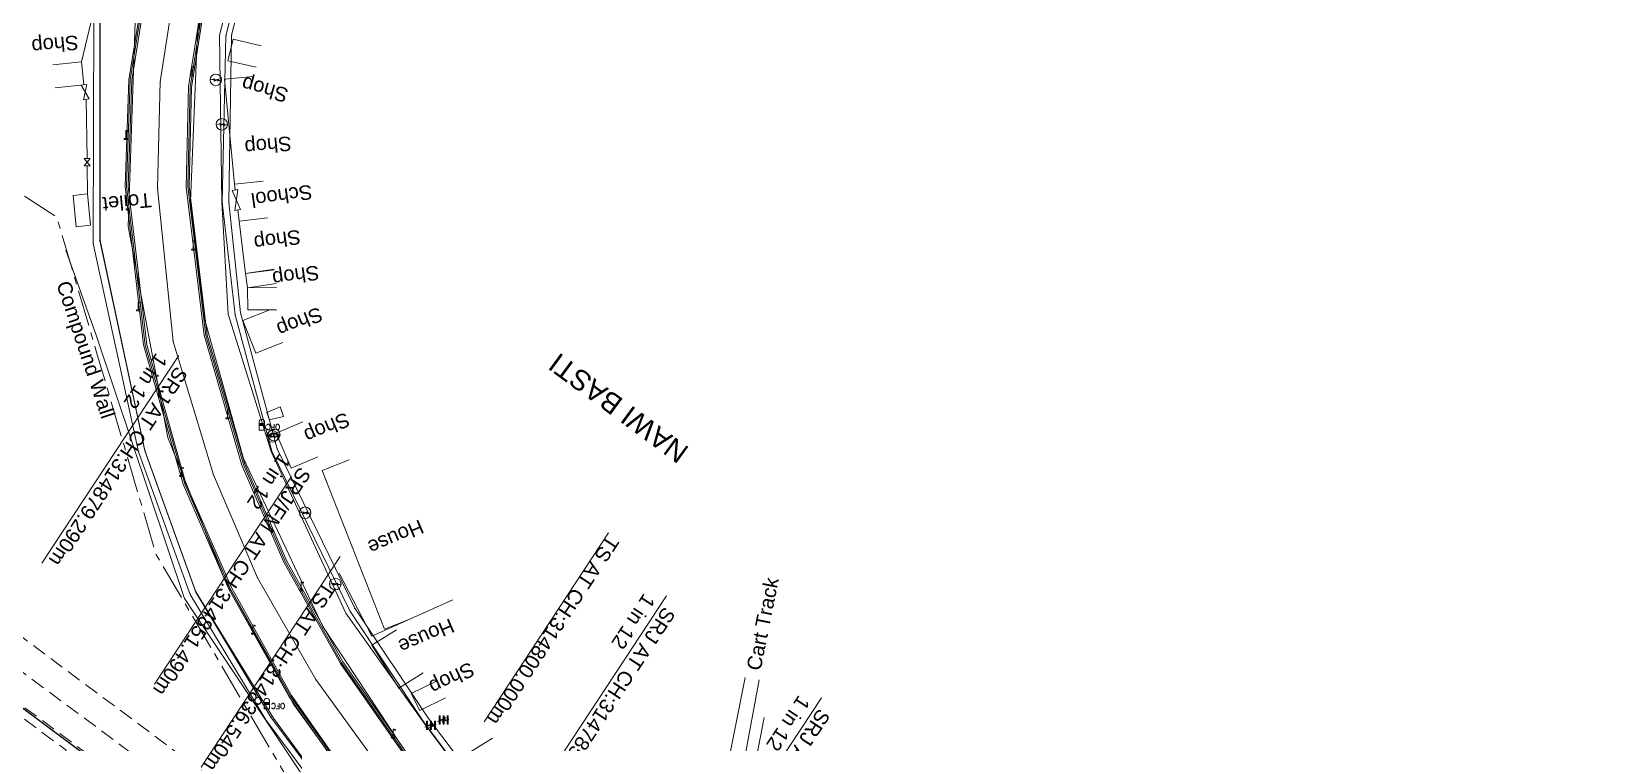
# Model space of a CAD drawing. Header units: metres. Extents: x 628572 to 650094, y 3375792 to 3391117.
# Drawn here: x 632801.6 to 633074, y 3388569.3 to 3388692.4 of the extents above; entities that cross this region are included whole.
import ezdxf
from ezdxf.enums import TextEntityAlignment as Align

# ---------------------------------------------------------------- set-up
doc = ezdxf.new("R2010")
doc.units = ezdxf.units.M
doc.header["$MEASUREMENT"] = 0
doc.linetypes.add('CENTER', pattern=[2, 1.25, -0.25, 0.25, -0.25])
doc.linetypes.add('DASHED', pattern=[0.75, 0.5, -0.25])
for name, color, linetype, lineweight in [('Bridge Parapet', 7, 'Continuous', 0), ('Cart Track', 34, 'Continuous', 0), ('Commercial Building Pucca', 251, 'Continuous', 0), ('Compound Wall', 251, 'Continuous', 0), ('DFCC BOUNDARY', 6, 'CENTER', 0), ('Drain Top', 5, 'Continuous', 0), ('Electric Pole', 251, 'Continuous', 0), ('Existing IR Track', 143, 'Continuous', 0), ('Gate', 251, 'Continuous', 0), ('Lamp_Post', 7, 'Continuous', 0), ('Ofc Pillar', 7, 'Continuous', 0), ('Residential Building Pucca', 251, 'Continuous', 0), ('Subroad Centre', 34, 'Continuous', 0), ('Subroad Edge', 34, 'Continuous', 0), ('Telephone_Pole', 8, 'Continuous', 0), ('Text', 251, 'Continuous', 0), ('Transformer', 251, 'Continuous', 0), ('Village Name', 251, 'Continuous', 0)]:
    doc.layers.add(name, color=color, linetype=linetype, lineweight=lineweight)
doc.layers.add('IR PROPOSALS', color=190, linetype='Continuous')
doc.styles.add('notes', font='romans.shx', dxfattribs={"height": 2})
doc.styles.get("Standard").update_dxf_attribs({"font": 'arial.ttf'})
doc.styles.add('Style-Arial', font='arial.ttf')
doc.styles.add('Text', font='arial.ttf', dxfattribs={"height": 2})
doc.styles.add('Vill txt', font='arial.ttf', dxfattribs={"height": 3})

# ---------------------------------------------------------------- blocks, each defined once
blk = doc.blocks.new('GT')
at = {"layer": 'Gate'}
for p, q in [((-0.5, -0.5), (-0.5, 0.5)), ((-0.5, 0.5), (0.5, -0.5)), ((0.5, 0.5), (0.5, -0.5))]:
    blk.add_line(p, q, dxfattribs=at)
at = {"layer": 'Gate', "flags": 128}
blk.add_lwpolyline([(0.5, 0.5), (-0.5, -0.5)], dxfattribs=at)
blk = doc.blocks.new('EP')
blk.add_hatch(color=8).paths.add_polyline_path([(0.31, -0.24), (0.31, 0), (-0.31, -0.19), (-0.31, 0.07), (-0.93, -0.01), (-0.21, 0.16), (-0.21, -0.05), (0.43, 0.15), (0.41, -0.1), (0.94, -0.01)])
at = {"color": 8}
for p, q in [((-0.93, -0.01), (-0.21, 0.16)), ((-0.31, 0.07), (-0.93, -0.01)), ((-0.31, -0.19), (-0.31, 0.07)), ((0.31, 0), (-0.31, -0.19)), ((-0.21, 0.16), (-0.21, -0.05)), ((-0.21, -0.05), (0.43, 0.15)), ((0.31, -0.24), (0.31, 0)), ((0.43, 0.15), (0.41, -0.1)), ((0.94, -0.01), (0.31, -0.24)), ((0.41, -0.1), (0.94, -0.01))]:
    blk.add_line(p, q, dxfattribs=at)
blk.add_circle((0, 0), 1, dxfattribs=at)
blk = doc.blocks.new('LP')
at = {"flags": 128}
for points in [[(0, 0), (0, 1.5)], [(0.25, 1.35), (0.44, 1.35)]]:
    blk.add_lwpolyline(points, dxfattribs=at)
for centre, radius, start, end in [((0.07, 0.99), 0.519, 57.6425, 97.3165), ((0.34, 1.33), 0.094, 11.7012, 168.0476)]:
    blk.add_arc(centre, radius, start, end)
at = {"extrusion": (0, 0, -1)}
blk.add_ellipse((0, 0.01), major_axis=(0.308, 0), ratio=0.400495, dxfattribs=at)
blk.add_ellipse((0.35, 1.36), major_axis=(0.0017, 0.0438), ratio=0.461056, start_param=1.74022, end_param=4.575836)
blk = doc.blocks.new('OFC')
at = {"ltscale": 5}
for p, q in [((-0.46, 0), (-0.46, 1.23)), ((-0.46, 0), (0.46, 0)), ((0.46, 0), (0.46, 1.23))]:
    blk.add_line(p, q, dxfattribs=at)
at = {"extrusion": (-1, -8.21066e-11, 0), "elevation": 0.34, "flags": 128}
blk.add_lwpolyline([(-1.13, 1.23), (-1.13, 0), (-0.77, 0), (-0.77, 1.23), (-1.13, 1.23)], close=True, dxfattribs=at)
at = {"extrusion": (-2.00765e-10, 1, 0), "elevation": 1.13, "flags": 128}
blk.add_lwpolyline([(-0.38, 1.23), (-0.38, 0), (0.34, 0), (0.34, 1.23), (-0.38, 1.23)], close=True, dxfattribs=at)
at = {"flags": 128}
blk.add_lwpolyline([(0.38, 1.13), (0.38, 0.77), (-0.34, 0.77), (-0.34, 1.13), (0.38, 1.13)], close=True, dxfattribs=at)
at = {"elevation": 1.23, "flags": 128}
blk.add_lwpolyline([(0.38, 0.77), (0.38, 1.13), (-0.34, 1.13), (-0.34, 0.77), (0.38, 0.77)], close=True, dxfattribs=at)
at = {"extrusion": (-8.0306e-11, -1, 0), "elevation": -0.77, "flags": 128}
blk.add_lwpolyline([(-0.34, 1.23), (-0.34, 0), (0.38, 0), (0.38, 1.23), (-0.34, 1.23)], close=True, dxfattribs=at)
at = {"extrusion": (1, -3.28427e-10, 0), "elevation": 0.38, "flags": 128}
blk.add_lwpolyline([(0.77, 1.23), (0.77, 0), (1.13, 0), (1.13, 1.23), (0.77, 1.23)], close=True, dxfattribs=at)
at = {"ltscale": 5}
blk.add_arc((0, 1.36), 0.48, 343.8979, 196.1021, dxfattribs=at)
at = {"ltscale": 5, "style": 'notes'}
blk.add_text('OFC', height=0.246, rotation=0, dxfattribs=at).set_placement((-0.33, 0.84))
at = {"style": 'notes'}
blk.add_text('OFC', height=0.937, rotation=180, dxfattribs=at).set_placement((3.18, 0.99, -359.18))
blk = doc.blocks.new('TP')
at = {"layer": 'Telephone_Pole'}
blk.add_hatch(color=8, dxfattribs=at).paths.add_polyline_path([(0.49, 0.08, -0.516403), (0.5, 0.04, 0.157799), (0.42, -0.19, 0.257253), (0.43, -0.21), (0.7, -0.4, 0.297943), (0.73, -0.4, 0.213635), (0.94, -0.09, 0.292624), (0.86, 0.1, 0.314672), (-0.86, 0.1, 0.297888), (-0.94, -0.1, 0.205841), (-0.73, -0.4, 0.297943), (-0.7, -0.4), (-0.43, -0.21, 0.257253), (-0.42, -0.19, 0.155164), (-0.5, 0.04, -0.510878), (-0.49, 0.08, -0.167449)])
at = {"layer": 'Telephone_Pole', "color": 8}
for p, q in [((-0.7, -0.4), (-0.43, -0.21)), ((0.7, -0.4), (0.43, -0.21))]:
    blk.add_line(p, q, dxfattribs=at)
blk.add_circle((0, 0), 1.03, dxfattribs=at)
for centre, radius, start, end in [((0.01, -1.13), 1.5, 55.3659, 125.2353), ((-0.48, 0.05), 0.0243, 109.2181, 217.464), ((-0.82, -0.21), 0.402, 2.1844, 37.464), ((0.01, -1.34), 1.5, 71.1943, 109.2181), ((0.82, -0.21), 0.402, 141.9464, 177.8156), ((0.48, 0.06), 0.0243, 321.9464, 71.1943), ((0.75, -0.06), 0.194, 350.1231, 55.3659), ((-0.44, -0.19), 0.0258, 304.4776, 2.1844), ((0.44, -0.19), 0.0258, 177.8156, 235.5224), ((0.72, -0.38), 0.0258, 235.5224, 301.8866), ((0.49, -0.01), 0.462, 301.8866, 350.1231)]:
    blk.add_arc(centre, radius, start, end, dxfattribs=at)
for p in [(-0.44, -0.22), (0.44, -0.22)]:
    blk.add_point(p, dxfattribs=at)
blk = doc.blocks.new('TRF')
blk.add_hatch(color=256).paths.add_polyline_path([(-0.18, -0.39), (0.02, 0.04), (-0.98, -0.29), (0.38, 0.42), (0.22, -0.04), (0.98, 0.09)])
for p, q in [((-0.69, 0.72), (-0.69, -0.72)), ((-0.52, 0.72), (-0.69, 0.72)), ((-0.52, -0.72), (-0.52, 0.72)), ((0, 0.72), (0, -0.72)), ((0.17, 0.72), (0, 0.72)), ((0.17, -0.72), (0.17, 0.72)), ((0.7, 0.72), (0.7, -0.72)), ((0.87, 0.72), (0.7, 0.72)), ((0.87, -0.72), (0.87, 0.72)), ((-0.69, -0.72), (-0.52, -0.72)), ((0, -0.72), (0.17, -0.72)), ((0.7, -0.72), (0.87, -0.72))]:
    blk.add_line(p, q)
at = {"flags": 128}
blk.add_lwpolyline([(0.22, -0.04), (0.38, 0.42), (-0.98, -0.29), (0.02, 0.04), (-0.18, -0.39), (0.98, 0.09), (0.22, -0.04)], close=True, dxfattribs=at)

msp = doc.modelspace()

# ---------------------------------------------------------------- linework, layer by layer
at = {"layer": 'Bridge Parapet', "flags": 128}
for points in [[(633058.9792, 3388387.8582), (633058.6652, 3388387.7212), (633050.7442, 3388401.4468), (633042.7838, 3388409.5034), (633030.6705, 3388419.3523), (632995.2103, 3388444.8019), (632958.4613, 3388471.1056), (632933.3177, 3388490.1794), (632914.0907, 3388504.7038), (632890.4602, 3388525.2505), (632872.3286, 3388543.7229), (632859.3287, 3388558.5728), (632846.223, 3388577.1778), (632835.7494, 3388595.8405), (632827.8837, 3388614.0361), (632820.9875, 3388638.1596), (632817.8185, 3388665.5629), (632818.4409, 3388684.0718), (632822.5667, 3388709.3945)], [(632822.7867, 3388709.4415), (632818.7019, 3388684.0488), (632818.0615, 3388665.6298), (632821.3055, 3388638.0976), (632828.1317, 3388614.0591), (632835.9944, 3388595.9585), (632846.453, 3388577.2928), (632859.5067, 3388558.7638), (632872.4486, 3388543.8919), (632890.7183, 3388525.5155), (632914.3367, 3388504.8388), (632958.5453, 3388471.2655), (632995.4514, 3388445.0328), (633030.7985, 3388419.5313), (633042.9118, 3388409.7554), (633050.8722, 3388401.6988), (633058.9792, 3388387.8582)], [(633073.9943, 3388376.1611), (633073.7103, 3388376.1031), (633069.3934, 3388391.6274), (633060.0106, 3388407.6401), (633050.1174, 3388417.8228), (633036.6931, 3388428.3258), (633001.145, 3388453.2774), (632963.6199, 3388480.0212), (632939.6692, 3388498.0509), (632920.8863, 3388512.9753), (632896.2299, 3388534.8421), (632879.8342, 3388551.4383), (632867.7782, 3388565.3012), (632855.3125, 3388583.0971), (632845.5318, 3388600.6028), (632838.292, 3388617.4184), (632831.7676, 3388639.7668), (632828.6635, 3388665.5601), (632829.0568, 3388682.802), (632833.0496, 3388708.0877)], [(632833.3156, 3388708.0147), (632829.3378, 3388682.727), (632828.8915, 3388665.591), (632832.0046, 3388639.8578), (632838.564, 3388617.4773), (632845.7808, 3388600.7828), (632855.5135, 3388583.2561), (632868.0032, 3388565.4502), (632880.0782, 3388551.5563), (632896.5079, 3388534.9751), (632898.2148, 3388533.348), (632921.0783, 3388513.1733), (632939.8143, 3388498.2229), (632963.6039, 3388480.3072), (633001.321, 3388453.4284), (633036.8911, 3388428.5548), (633050.2314, 3388418.0918), (633060.2726, 3388407.8281), (633069.6895, 3388391.7564), (633073.9943, 3388376.1611)]]:
    msp.add_lwpolyline(points, dxfattribs=at)
at = {"layer": 'Cart Track', "flags": 128}
for points in [[(632925.1813, 3388580.557), (632921.5239, 3388562.2183), (632914.7524, 3388541.0228), (632913.0849, 3388533.8379), (632910.7305, 3388528.508)], [(632913.4553, 3388526.1798), (632915.4858, 3388533.1177), (632917.2964, 3388540.8416), (632924.0308, 3388560.7891), (632927.6363, 3388580.1358)]]:
    msp.add_lwpolyline(points, dxfattribs=at)
at = {"layer": 'Commercial Building Pucca', "flags": 128}
for points in [[(632840.4893, 3388686.2171), (632835.6211, 3388687.3576), (632836.4994, 3388691.1065), (632841.3676, 3388689.966)], [(632805.295, 3388686.676), (632810.2691, 3388687.1844), (632810.6788, 3388683.1764), (632805.7047, 3388682.6679)], [(632841.7146, 3388666.4759), (632836.7365, 3388666.0075), (632835.0259, 3388684.1876), (632840.0039, 3388684.656)], [(632843.6407, 3388651.1259), (632838.6764, 3388650.5293), (632837.5891, 3388659.5774), (632842.5534, 3388660.174)], [(632843.9829, 3388648.7646), (632839.0342, 3388648.0503), (632838.6764, 3388650.5293), (632843.6251, 3388651.2436)], [(632844.0389, 3388644.2295), (632839.0389, 3388644.2233), (632839.0342, 3388648.0503), (632844.0342, 3388648.0565)], [(632845.111, 3388638.5341), (632840.4614, 3388636.6952), (632838.2078, 3388642.3934), (632842.8574, 3388644.2322)], [(632851.1728, 3388618.7383), (632846.5749, 3388616.7737), (632843.9724, 3388622.8649), (632848.5703, 3388624.8295)], [(632873.3136, 3388577.0027), (632868.8249, 3388574.8001), (632867.3611, 3388577.7832), (632871.8498, 3388579.9858)], [(632887.9122, 3388559.7265), (632883.6826, 3388557.06), (632877.1863, 3388567.3645), (632881.416, 3388570.031)]]:
    msp.add_lwpolyline(points, dxfattribs=at)
for points in [[(632811.799, 3388658.8983), (632811.2784, 3388664.3083), (632808.8014, 3388663.9905), (632809.3231, 3388658.5687), (632811.799, 3388658.8983)], [(632842.8066, 3388625.142), (632842.3816, 3388626.4351), (632844.6587, 3388627.4289), (632845.2178, 3388625.7275), (632842.8066, 3388625.142)]]:
    msp.add_lwpolyline(points, close=True, dxfattribs=at)
at = {"layer": 'Compound Wall', "flags": 128}
for points in [[(632810.2691, 3388687.1854), (632814.5874, 3388705.3091)], [(632811.2399, 3388670.4373), (632811.0696, 3388680.7184)], [(632811.2784, 3388664.3083), (632811.2408, 3388669.1493)], [(632836.7365, 3388666.0065), (632836.8495, 3388664.9795)], [(632837.3232, 3388661.5084), (632837.5891, 3388659.5774)], [(633058.1061, 3388386.4513), (633043.3999, 3388397.2883), (633036.4773, 3388402.6518), (633002.4621, 3388427.9223), (632990.1598, 3388437.3612), (632983.8641, 3388441.9827), (632949.6911, 3388468.4502), (632916.2281, 3388496.3896), (632901.8561, 3388509.3247), (632886.5371, 3388523.3968), (632858.9781, 3388550.4638), (632853.2865, 3388556.5673), (632852.6456, 3388557.4673), (632828.0783, 3388594.2351), (632812.8736, 3388639.6622), (632807.5237, 3388654.5466)], [(632854.9066, 3388598.5881), (632860.5288, 3388587.6877), (632874.5413, 3388593.9977)], [(632928.4608, 3388573.5927), (632924.2942, 3388552.0701)]]:
    msp.add_lwpolyline(points, dxfattribs=at)
at = {"layer": 'DFCC BOUNDARY', "ltscale": 5, "flags": 128}
msp.add_lwpolyline([(632847.8113, 3388559.867), (632823.1478, 3388601.9491), (632813.0596, 3388636.2328), (632805.9881, 3388660.2647), (632736.7622, 3388705.193), (632557.6281, 3388824.3279), (632613.4797, 3388910.4077), (632526.1032, 3388954.7408), (632475.3055, 3388878.3297), (632379.3796, 3388941.9242), (632358.475, 3388968.5925), (632330.7512, 3389006.7138), (632310.3928, 3389039.4772), (632283.5392, 3389090.1714), (632272.6049, 3389114.8266)], dxfattribs=at)
at = {"layer": 'Drain Top', "flags": 128}
for points in [[(633044.4112, 3388428.6143), (633035.8506, 3388434.9029), (632997.4057, 3388463.2757), (632958.6897, 3388490.9515), (632926.5945, 3388515.2679), (632901.6702, 3388537.8867), (632886.7282, 3388552.3318), (632878.7148, 3388560.5874), (632869.5477, 3388572.8061), (632856.7501, 3388592.066), (632843.1952, 3388619.758), (632836.8589, 3388643.3425), (632834.6103, 3388662.8566), (632835.2714, 3388691.6996), (632843.1557, 3388722.67), (632863.691, 3388767.4715)], [(632864.6159, 3388766.9484), (632844.1407, 3388722.3059), (632836.2494, 3388691.7845), (632835.7903, 3388662.8495), (632837.8219, 3388643.7044), (632844.1582, 3388620.1199), (632857.5922, 3388592.5459), (632870.3378, 3388573.456), (632879.5709, 3388561.1723), (632887.5843, 3388552.9827), (632902.5682, 3388538.4766), (632927.2586, 3388516.0468), (632959.1498, 3388491.4435), (632998.0648, 3388464.0697), (633036.5897, 3388435.6108), (633044.9942, 3388429.3572)], [(632994.5007, 3388435.5959), (632970.036, 3388453.5557), (632938.0179, 3388479.915), (632906.1888, 3388506.0184), (632899.5763, 3388512.0939), (632876.8678, 3388533.4895), (632873.758, 3388536.3178), (632858.3972, 3388551.4639), (632842.2097, 3388573.1841), (632829.0973, 3388594.921), (632820.1481, 3388619.6267), (632812.3028, 3388655.6873), (632812.3907, 3388695.4203), (632820.4198, 3388724.3727), (632831.2157, 3388749.9299)], [(632832.0824, 3388749.6186), (632821.2518, 3388724.1156), (632813.4537, 3388695.2072), (632813.4288, 3388656.1982), (632821.2382, 3388619.8216), (632830.0374, 3388595.32), (632843.0598, 3388573.69), (632859.1562, 3388552.1128), (632874.6161, 3388537.1227), (632877.7179, 3388534.2395), (632900.6303, 3388512.8408), (632907.0339, 3388506.9863), (632938.304, 3388480.585), (632970.845, 3388454.4086), (632995.0297, 3388436.1969)]]:
    msp.add_lwpolyline(points, dxfattribs=at)
at = {"layer": 'Drain Top'}
for p in [(632835.2714, 3388691.7), (632836.2494, 3388691.785), (632834.6103, 3388662.857), (632835.7903, 3388662.85), (632812.3028, 3388655.687), (632813.4288, 3388656.198), (632836.8589, 3388643.342), (632820.1481, 3388619.627), (632821.2382, 3388619.822), (632843.1952, 3388619.758), (632844.1582, 3388620.12), (632829.0973, 3388594.921), (632830.0374, 3388595.32), (632856.7501, 3388592.066), (632857.5922, 3388592.546), (632842.2097, 3388573.184), (632843.0598, 3388573.69), (632869.5477, 3388572.806), (632870.3378, 3388573.456)]:
    msp.add_point(p, dxfattribs=at)
at = {"layer": 'Existing IR Track', "color": 88, "linetype": 'DASHED', "ltscale": 5, "flags": 128}
for points in [[(633000.1943, 3388425.1207), (632980.8729, 3388438.3763), (632969.9208, 3388446.011), (632965.6812, 3388448.9736), (632963.088, 3388450.7806), (632946.0459, 3388464.1297), (632935.5077, 3388473.4175), (632910.9285, 3388493.2914), (632903.3115, 3388498.9645), (632880.1455, 3388515.9492), (632854.3642, 3388535.2785), (632837.8491, 3388547.5665), (632821.6954, 3388559.5571), (632816.7013, 3388563.2674), (632804.8919, 3388572.0413), (632788.9461, 3388583.8405), (632772.6369, 3388595.9781), (632756.1938, 3388608.1459), (632739.6357, 3388619.9941), (632723.2626, 3388631.1555), (632705.82, 3388642.8443), (632688.9108, 3388653.9956), (632667.4202, 3388668.1426), (632655.7713, 3388675.8109), (632636.4897, 3388688.4726), (632622.7228, 3388697.513), (632607.4244, 3388707.5611), (632590.5805, 3388718.6243), (632572.4101, 3388730.5459), (632556.9836, 3388740.6673), (632537.4283, 3388753.504), (632523.3403, 3388762.7518), (632505.1523, 3388774.6785), (632490.7361, 3388784.1318), (632474.2705, 3388794.9698), (632458.6557, 3388805.2479), (632444.5367, 3388814.5101), (632426.498, 3388826.3215), (632413.1982, 3388835.087), (632395.4374, 3388846.7629), (632379.672, 3388857.0952), (632364.8258, 3388866.825), (632347.6113, 3388878.1031), (632333.1995, 3388887.5451), (632315.9658, 3388898.8515), (632300.0243, 3388909.3103), (632283.8139, 3388919.9817), (632267.0789, 3388930.9985), (632250.869, 3388941.6918), (632242.4645, 3388947.236), (632235.374, 3388951.8312), (632232.478, 3388953.721), (632218.7467, 3388962.7003), (632215.8525, 3388964.5789)], [(632935.5077, 3388473.4175), (632911.8991, 3388494.202), (632908.3711, 3388497.324), (632904.5334, 3388500.807), (632889.7872, 3388514.909), (632886.8109, 3388518.1232), (632884.365, 3388520.7462), (632858.5702, 3388543.9409), (632840.5843, 3388557.2261), (632821.9008, 3388571.17), (632820.4253, 3388572.2656), (632789.2028, 3388595.5754), (632756.7621, 3388619.7541), (632694.1151, 3388661.9591), (632672.6522, 3388676.099), (632661.0573, 3388683.7378), (632641.6866, 3388696.3809), (632627.8613, 3388705.4045), (632612.5971, 3388715.429), (632595.8275, 3388726.442), (632577.5883, 3388738.4204), (632562.152, 3388748.558), (632542.621, 3388761.4001), (632528.5975, 3388770.6209), (632510.3727, 3388782.616), (632496.0368, 3388792.0515), (632479.4917, 3388802.9123), (632463.9205, 3388813.1336), (632449.7589, 3388822.4497), (632431.8345, 3388834.2411), (632418.4222, 3388843.0354), (632400.7081, 3388854.6501), (632384.8864, 3388865.0249), (632370.1482, 3388874.6892), (632352.8398, 3388886.0535), (632338.5583, 3388895.4304), (632321.2115, 3388906.8287), (632305.4863, 3388917.1603), (632289.362, 3388926.8742), (632288.5186, 3388927.3122), (632273.0428, 3388935.1838), (632270.2984, 3388936.4674), (632267.0777, 3388937.9451), (632262.5688, 3388939.98), (632252.7141, 3388944.6968), (632244.5257, 3388948.6161), (632243.2593, 3388949.1336), (632240.6371, 3388950.4408), (632235.4449, 3388953.0592), (632235.306, 3388953.1321), (632218.7467, 3388962.7003)], [(632904.5334, 3388500.807), (632898.518, 3388505.993), (632888.992, 3388513.9926), (632882.9258, 3388519.1937), (632855.8557, 3388540.1066), (632838.0319, 3388553.3517), (632824.3736, 3388563.4028), (632819.2776, 3388567.1848), (632807.8086, 3388575.6965), (632791.6576, 3388587.6813), (632775.5094, 3388599.7261), (632758.8225, 3388612.07), (632742.5258, 3388623.8365), (632725.9638, 3388635.2125), (632708.632, 3388646.6755), (632691.4669, 3388657.9493), (632669.9976, 3388672.064), (632658.4187, 3388679.6764), (632639.0761, 3388692.4046), (632625.423, 3388701.3889), (632610.0191, 3388711.5072), (632593.3015, 3388722.4885), (632575.0092, 3388734.4987), (632559.6998, 3388744.5504), (632540.028, 3388757.4576), (632526.0463, 3388766.6314), (632507.7559, 3388778.6381), (632493.4496, 3388788.0293), (632476.8711, 3388798.9256), (632461.1694, 3388809.2455), (632447.1368, 3388818.463), (632429.0956, 3388830.3136), (632415.8028, 3388839.0499), (632398.0656, 3388850.7072), (632382.2789, 3388861.0596), (632367.5289, 3388870.7321), (632350.2312, 3388882.0861), (632335.9586, 3388891.4544), (632318.5856, 3388902.8371), (632302.7618, 3388913.2047), (632287.6229, 3388923.0885), (632286.3619, 3388923.8918), (632271.8465, 3388933.037), (632269.3911, 3388934.5516), (632252.4452, 3388944.2062), (632244.5257, 3388948.6161)], [(632308.3908, 3388901.7772), (632298.4067, 3388886.6939), (632305.4994, 3388882.2074), (632321.5676, 3388871.5282), (632352.2861, 3388851.205), (632385.5765, 3388829.3955), (632419.3699, 3388807.175), (632448.1005, 3388788.3309), (632478.2291, 3388768.5437), (632510.2345, 3388747.5464), (632542.9349, 3388726.104), (632579.9992, 3388701.7063), (632605.8099, 3388684.8094), (632613.1626, 3388679.9908), (632675.1156, 3388639.3413), (632695.0636, 3388626.3268), (632712.4588, 3388614.9346), (632745.7842, 3388593.0671), (632763.1494, 3388581.6259), (632779.9256, 3388570.6856), (632796.7038, 3388559.7624), (632800.2136, 3388557.4911), (632807.5894, 3388567.9646), (632804.1595, 3388570.5159), (632788.0134, 3388582.479), (632771.7633, 3388594.5732), (632755.2162, 3388606.7724), (632738.7471, 3388618.5516), (632722.3729, 3388629.7158), (632704.8707, 3388641.4851), (632687.9956, 3388652.6134), (632654.9682, 3388674.3618), (632621.7307, 3388696.0922), (632589.5433, 3388717.2546), (632556.0809, 3388739.318), (632522.3205, 3388761.4425), (632490.0471, 3388782.6449), (632457.7226, 3388803.8622), (632425.4902, 3388825.0186), (632394.4237, 3388845.3969), (632363.9102, 3388865.3981), (632332.2887, 3388886.0894), (632315.2895, 3388897.1167), (632308.3908, 3388901.7772)]]:
    msp.add_lwpolyline(points, dxfattribs=at)
at = {"layer": 'Gate', "flags": 128}
msp.add_lwpolyline([(632866.0077, 3388777.9353), (632861.0309, 3388766.8797), (632842.2217, 3388722.7911), (632834.1574, 3388691.8127), (632834.5703, 3388662.8476), (632835.6719, 3388643.4665), (632843.1261, 3388619.656), (632856.0491, 3388591.6761), (632869.6077, 3388572.6161), (632878.6328, 3388560.5874), (632886.5752, 3388552.0848), (632901.5542, 3388537.7927), (632910.7305, 3388528.508)], dxfattribs=at)
at = {"layer": 'IR PROPOSALS'}
msp.add_lwpolyline([(632179.9586, 3388984.8206), (632179.9586, 3388984.8206, 0.02929583), (632203.5318, 3388971.2492), (632260.2912, 3388942.8592, -0.02929583), (632283.8644, 3388929.2878), (632587.5275, 3388729.9278, -0.01509734), (632674.0605, 3388669.3018), (632962.392, 3388454.0306)], format="xyb", dxfattribs=at)
at = {"layer": 'IR PROPOSALS', "lineweight": 13, "flags": 128}
for points in [[(632803.4171, 3388600.3397), (632827.1304, 3388636.3122)], [(632822.9023, 3388579.3685), (632846.6157, 3388615.3411)], [(632879.9642, 3388572.8517), (632901.5479, 3388605.5947)], [(632830.8927, 3388564.8215), (632855.0653, 3388601.492)], [(632887.8716, 3388558.6946), (632911.5849, 3388594.6672)], [(632914.6705, 3388541.0564), (632938.3838, 3388577.029)]]:
    msp.add_lwpolyline(points, dxfattribs=at)
at = {"layer": 'Residential Building Pucca', "flags": 128}
for points in [[(632867.4094, 3388590.745), (632862.7569, 3388588.9136), (632851.9329, 3388616.4104), (632856.5854, 3388618.2418)], [(632869.4517, 3388581.343), (632865.2071, 3388578.7004), (632860.5587, 3388586.1667), (632864.8033, 3388588.8094)]]:
    msp.add_lwpolyline(points, dxfattribs=at)
at = {"layer": 'Subroad Centre', "flags": 128}
msp.add_lwpolyline([(633068.5514, 3388363.2855), (633068.7283, 3388375.9545), (633064.3773, 3388390.3018), (633046.5861, 3388414.3911), (633033.5248, 3388424.0741), (632998.1757, 3388449.2036), (632960.9606, 3388475.1834), (632936.7379, 3388493.9231), (632917.241, 3388508.6296), (632894.7535, 3388528.7832), (632876.3159, 3388547.7506), (632864.1069, 3388561.9065), (632850.8173, 3388580.1994), (632840.7655, 3388597.8102), (632833.1109, 3388615.6527), (632826.1255, 3388638.7482), (632823.4245, 3388665.2864), (632823.9148, 3388683.7204), (632827.7787, 3388708.6521), (632834.8603, 3388730.4936), (632845.9403, 3388758.6688), (632863.8013, 3388799.7755)], dxfattribs=at)
at = {"layer": 'Subroad Centre'}
for p in [(632823.9148, 3388683.72), (632823.4245, 3388665.286), (632826.1255, 3388638.748), (632833.1109, 3388615.653), (632840.7655, 3388597.81), (632850.8173, 3388580.199)]:
    msp.add_point(p, dxfattribs=at)
at = {"layer": 'Subroad Edge', "flags": 128}
for points in [[(633063.3484, 3388364.1749), (633062.6993, 3388375.3739), (633059.1602, 3388387.9152), (633052.1881, 3388400.1267), (633042.9268, 3388410.1024), (633030.7035, 3388419.9413), (632995.6264, 3388445.1928), (632958.7573, 3388471.4555), (632933.4957, 3388490.3234), (632914.5357, 3388505.0048), (632890.9163, 3388525.5925), (632872.6756, 3388543.9788), (632859.6147, 3388558.8468), (632846.6221, 3388577.4427), (632836.2464, 3388596.1505), (632828.3587, 3388614.1381), (632821.5895, 3388638.1286), (632818.3655, 3388665.5638), (632818.9549, 3388683.9878), (632823.0467, 3388709.3625), (632830.4424, 3388732.1409), (632842.0525, 3388760.4131), (632859.3535, 3388802.0998)], [(633073.4733, 3388376.0271), (633069.1994, 3388391.5254), (633059.8316, 3388407.4731), (633049.9754, 3388417.6548), (633036.4861, 3388428.1158), (633001.1179, 3388452.9384), (632963.4449, 3388479.8352), (632939.6382, 3388497.6699), (632920.7473, 3388512.7193), (632896.0219, 3388534.6411), (632879.7211, 3388551.2463), (632867.6072, 3388565.1392), (632855.0935, 3388582.9711), (632845.3177, 3388600.5388), (632838.038, 3388617.3304), (632831.4846, 3388639.8389), (632828.4155, 3388665.4441), (632828.8188, 3388682.901), (632832.7496, 3388708.0358), (632839.3841, 3388728.7853), (632850.9212, 3388756.9614), (632867.9642, 3388797.8442)], [(633045.3916, 3388420.8742), (633045.3916, 3388420.8742), (633043.4475, 3388420.0473), (633037.0423, 3388417.2028), (633030.2382, 3388416.1013), (633022.7264, 3388418.0728), (633000.8405, 3388433.2714), (632971.2381, 3388455.1216), (632907.4459, 3388507.1973), (632900.7613, 3388512.9028), (632874.6451, 3388537.2797), (632859.1802, 3388552.1968), (632843.5248, 3388573.524), (632830.0594, 3388595.35), (632821.2532, 3388619.8806), (632813.5198, 3388656.2192), (632813.4887, 3388695.1282), (632821.2518, 3388723.8306), (632832.4197, 3388750.3628)], [(632865.5134, 3388568.9784), (632852.0299, 3388589.3743), (632838.3061, 3388618.4544), (632831.6538, 3388642.2738), (632829.1393, 3388663.031), (632830.3765, 3388692.3459), (632838.1048, 3388723.6994)], [(632819.5606, 3388694.0627), (632818.373, 3388658.6588), (632825.2073, 3388622.0853), (632834.8546, 3388597.9686), (632846.9639, 3388575.8987), (632862.0244, 3388555.1556)]]:
    msp.add_lwpolyline(points, dxfattribs=at)

# ---------------------------------------------------------------- block references
at = {"layer": 'Electric Pole'}
for p in [(632833.5349, 3388684.0377), (632834.5593, 3388676.3456), (632843.3103, 3388622.302), (632848.9954, 3388609.0846), (632854.2155, 3388596.7282)]:
    msp.add_blockref('EP', p, dxfattribs=at)
at = {"layer": 'Gate'}
for p, xscale, zscale, rotation in [((632810.8857, 3388681.9374), 2.530101184017812, 1.590629178664157, 98.99580256879929), ((632811.2403, 3388669.7933), 1.288000388373803, 1.1349010478336, 89.99580256880401), ((632837.0863, 3388663.2439), 3.503215237390181, 1.871687804466915, 277.9958025688055)]:
    msp.add_blockref('GT', p, dxfattribs=dict(at, xscale=xscale, zscale=zscale, rotation=rotation))
at = {"layer": 'Lamp_Post'}
for p in [(632829.3619, 3388684.828), (632817.9241, 3388673.7718), (632818.0431, 3388673.7868), (632829.5917, 3388654.651), (632820.0539, 3388644.1267), (632835.5316, 3388625.4236), (632827.5288, 3388615.4371), (632848.3014, 3388595.6116), (632839.9488, 3388588.1102), (632839.9528, 3388588.1142), (632864.2115, 3388570.0915)]:
    msp.add_blockref('LP', p, dxfattribs=at)
at = {"layer": 'Ofc Pillar'}
for p in [(632841.4914, 3388623.3971), (632842.3439, 3388575.0871)]:
    msp.add_blockref('OFC', p, dxfattribs=at)
at = {"layer": 'Telephone_Pole'}
msp.add_blockref('TP', (632843.6204, 3388622.548), dxfattribs=at)
at = {"layer": 'Transformer'}
for p in [(632870.7157, 3388572.235), (632872.9077, 3388573.1808)]:
    msp.add_blockref('TRF', p, dxfattribs=at)

# ---------------------------------------------------------------- texts
at = {"layer": 'Cart Track', "style": 'Text'}
msp.add_text('Cart Track', height=2.5, rotation=78.721323, dxfattribs=at).set_placement((632927.8463, 3388581.5894))
at = {"layer": 'Existing IR Track', "style": 'Style-Arial'}
msp.add_text('OVER RUN LINE-120m', height=2.5, rotation=146.704217, dxfattribs=at).set_placement((632805.4085, 3388551.2661))
at = {"layer": 'IR PROPOSALS', "lineweight": 13, "char_height": 2.5, "width": 53.982498, "attachment_point": 4, "rotation": 236.60691, "line_spacing_factor": 0.648, "style": 'Style-Arial'}
for s, insert in [('\\A1;\\pxsm1;SRJ AT {\\A0;CH:314879.290m\\P1 in 12 }', (632826.0067, 3388635.077)), ('\\A1;\\pxsm1;SRJ/FM AT {\\A0;CH:314851.490m\\P1 in 12 }', (632847.3494, 3388617.6534)), ('\\A1;\\pxsm1;TS AT {\\A0;CH:314800.000m}', (632902.4126, 3388604.6657)), ('\\A1;\\pxsm1;TS AT {\\A0;CH:314836.540m}', (632853.341, 3388596.6354)), ('\\A1;\\pxsm1;SRJ AT {\\A0;CH:314785.570m\\P1 in 12 }', (632910.4612, 3388593.4319)), ('\\A1;\\pxsm1;SRJ AT {\\A0;CH:314753.490m\\P1 in 12 }', (632937.2601, 3388575.7937))]:
    msp.add_mtext(s, dxfattribs=dict(at, insert=insert))
at = {"layer": 'Text'}
for s, rotation, p in [('Shop', 185.375448, (632809.6373, 3388691.7842)), ('Shop', 164.410191, (632846.28, 3388682.472)), ('Shop', 185.375448, (632846.5341, 3388674.3086)), ('School', 188.213251, (632850.0404, 3388665.9221)), ('Toilet', 185.375448, (632822.2955, 3388664.508)), ('Shop', 188.213251, (632848.0378, 3388658.1347)), ('Shop', 188.213251, (632851.2431, 3388651.9509)), ('Compound Wall', 288.50564, (632805.8781, 3388648.7021)), ('Shop', 201.578434, (632851.3902, 3388644.7841)), ('Shop', 203.135332, (632856.0361, 3388626.5489)), ('House', 203.293773, (632868.8209, 3388607.9742)), ('House', 203.293773, (632874.1071, 3388590.835)), ('Shop', 206.136734, (632877.5061, 3388583.3141))]:
    msp.add_text(s, height=2.5, rotation=rotation, dxfattribs=at).set_placement(p)
at = {"layer": 'Village Name', "style": 'Vill txt', "width": 0.999999}
msp.add_text('NAWI BASTI', height=3.5, rotation=143.728519, dxfattribs=at).set_placement((632903.2431, 3388627.1947), align=Align.MIDDLE_CENTER)

doc.saveas('drawing.dxf')
